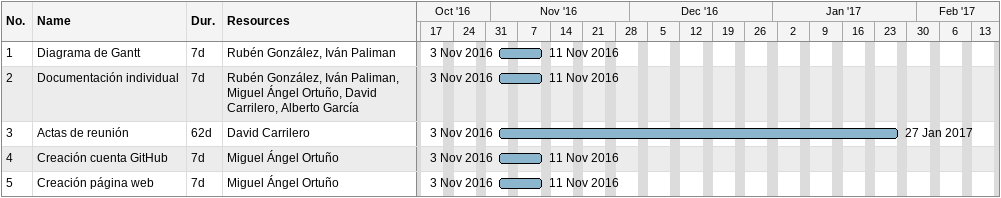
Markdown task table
| ID | Task | Duration | Start | Finish | Resources |
|---|---|---|---|---|---|
| 1 | Diagrama de Gantt | 7d | 2016-11-03 | 2016-11-11 | Rubén González, Iván Paliman |
| 2 | Documentación individual | 7d | 2016-11-03 | 2016-11-11 | Rubén González, Iván Paliman, Miguel Ángel Ortuño, David Carrilero, Alberto García |
| 3 | Actas de reunión | 62d | 2016-11-03 | 2017-01-27 | David Carrilero |
| 4 | Creación cuenta GitHub | 7d | 2016-11-03 | 2016-11-11 | Miguel Ángel Ortuño |
| 5 | Creación página web | 7d | 2016-11-03 | 2016-11-11 | Miguel Ángel Ortuño |
